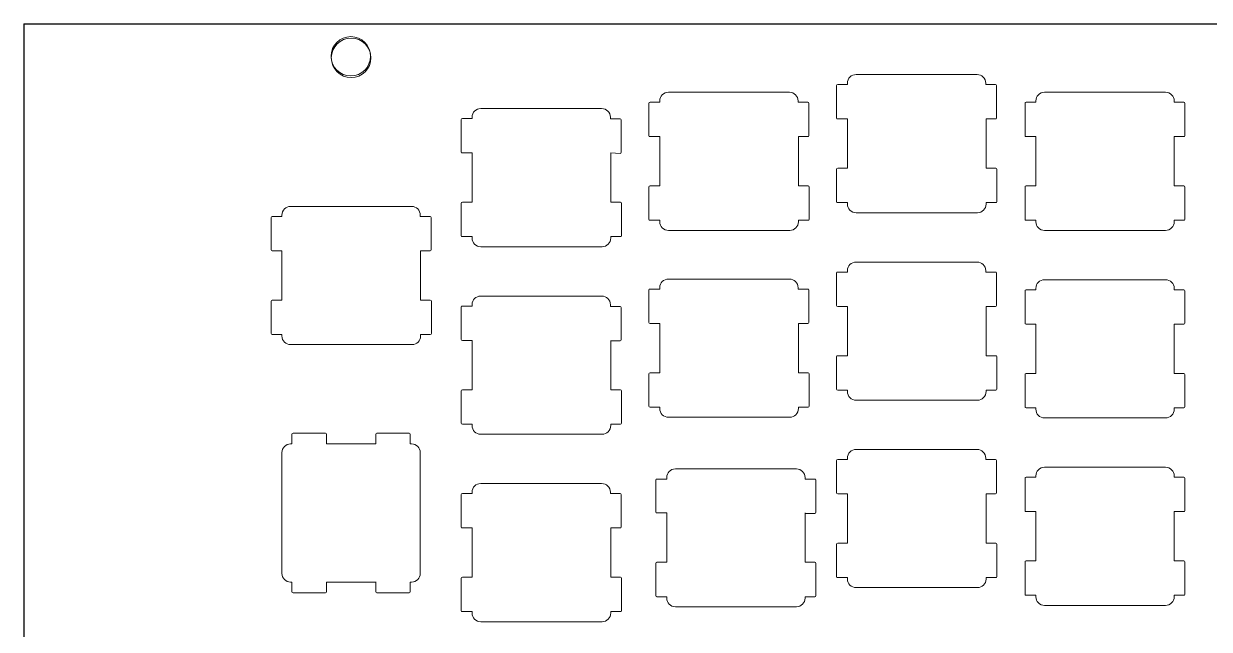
# Model space of a CAD drawing. Header units: millimetres. Extents: x -194 to 290, y 0 to 127.
# Drawn here: x 0 to 120.4, y 64.5 to 126 of the extents above; entities that cross this region are included whole.
import ezdxf

# ---------------------------------------------------------------- set-up
doc = ezdxf.new("R2010")
doc.units = ezdxf.units.MM
doc.header["$MEASUREMENT"] = 0
doc.layers.add('holes', color=7, linetype='Continuous')
doc.layers.add('Layer 1', color=7, linetype='Continuous')

# ---------------------------------------------------------------- blocks, each defined once
blk = doc.blocks.new('block 10')
at = {"layer": 'Layer 1', "color": 250, "lineweight": 9, "true_color": 0x353528}
blk.add_open_spline([(290.22, 21.63), (290.22, 21.63), (123.29, 21.63), (123.29, 21.63), (123.29, 21.63), (123.29, 21.69), (123.29, 21.69), (123.29, 21.69), (119.78, 21.69), (119.78, 21.69), (119.78, 21.69), (117.28, 24.14), (117.28, 24.14), (117.27, 24.13), (117.26, 24.12), (117.25, 24.11), (117.25, 24.11), (117.03, 24.32), (117.03, 24.32), (117.03, 24.32), (114.52, 26.79), (114.52, 26.79), (114.52, 26.79), (110.99, 26.8), (110.99, 26.8), (110.99, 26.8), (103.86, 26.82), (103.86, 26.82), (103.86, 26.82), (101.3, 26.83), (101.3, 26.83), (101.3, 26.83), (100.34, 26.83), (100.34, 26.83), (100.34, 26.83), (98.36, 28.78), (98.36, 28.78), (98.36, 28.78), (84.57, 28.78), (84.57, 28.78), (84.57, 28.78), (81.16, 27.86), (81.16, 27.86), (81.16, 27.86), (61.46, 22.49), (61.46, 22.49), (61.46, 22.49), (59, 21.82), (59, 21.82), (59, 21.82), (58.06, 21.56), (58.06, 21.56), (58.06, 21.56), (56.88, 19), (56.88, 19), (56.88, 19), (56.16, 18.59), (56.16, 18.59), (56.16, 18.59), (53.82, 17.24), (53.82, 17.24), (53.82, 17.24), (26.91, 1.75), (26.91, 1.75), (26.91, 1.75), (23.85, -0.01), (23.85, -0.01), (23.85, -0.01), (22.08, 3.05), (22.08, 3.05), (22.08, 3.05), (1.82, 38.06), (1.82, 38.06), (1.82, 38.06), (0.05, 41.11), (0.05, 41.11), (0.05, 41.11), (0.05, 126.04), (0.05, 126.04), (0.05, 126.04), (243.04, 126.04), (243.04, 126.04), (243.04, 126.04), (245.54, 123.55), (245.54, 123.55), (245.54, 123.55), (248.22, 120.88), (248.22, 120.88), (248.22, 120.88), (250.72, 118.39), (250.72, 118.39), (250.72, 118.39), (282.66, 118.39), (282.66, 118.39), (282.66, 118.39), (285.16, 115.9), (285.16, 115.9), (285.16, 115.9), (287.72, 113.35), (287.72, 113.35), (287.72, 113.35), (290.22, 110.86), (290.22, 110.86), (290.22, 110.86), (290.22, 21.63), (290.22, 21.63)], degree=3, knots=[0, 0, 0, 0, 1, 1, 1, 2, 2, 2, 3, 3, 3, 4, 4, 4, 5, 5, 5, 6, 6, 6, 7, 7, 7, 8, 8, 8, 9, 9, 9, 10, 10, 10, 11, 11, 11, 12, 12, 12, 13, 13, 13, 14, 14, 14, 15, 15, 15, 16, 16, 16, 17, 17, 17, 18, 18, 18, 19, 19, 19, 20, 20, 20, 21, 21, 21, 22, 22, 22, 23, 23, 23, 24, 24, 24, 25, 25, 25, 26, 26, 26, 27, 27, 27, 28, 28, 28, 29, 29, 29, 30, 30, 30, 31, 31, 31, 32, 32, 32, 33, 33, 33, 34, 34, 34, 35, 35, 35, 35], dxfattribs=at)
at = {"layer": 'Layer 1', "lineweight": 0}
blk.add_open_spline([(0.1, 41.12), (0.1, 41.12), (1.86, 38.08), (1.86, 38.08), (1.85, 38.07), (1.83, 38.07), (1.82, 38.06), (1.82, 38.06), (0.05, 41.11), (0.05, 41.11), (0.05, 41.11), (0.05, 126.04), (0.05, 126.04), (0.05, 126.04), (3.58, 126.04), (3.58, 126.04), (3.58, 126.04), (3.58, 126), (3.58, 126), (3.58, 126), (0.1, 126), (0.1, 126), (0.1, 126), (0.1, 41.12), (0.1, 41.12)], degree=3, knots=[0, 0, 0, 0, 1, 1, 1, 2, 2, 2, 3, 3, 3, 4, 4, 4, 5, 5, 5, 6, 6, 6, 7, 7, 7, 8, 8, 8, 8], dxfattribs=at)
blk = doc.blocks.new('block 13')
at = {"layer": 'Layer 1', "lineweight": 0}
blk.add_open_spline([(245.54, 123.55), (245.53, 123.54), (245.51, 123.53), (245.5, 123.52), (245.5, 123.52), (243.02, 126), (243.02, 126), (243.02, 126), (0.1, 126), (0.1, 126), (0.1, 126), (0.1, 122.52), (0.1, 122.52), (0.1, 122.52), (0.05, 122.52), (0.05, 122.52), (0.05, 122.52), (0.05, 126.04), (0.05, 126.04), (0.05, 126.04), (243.04, 126.04), (243.04, 126.04), (243.04, 126.04), (245.54, 123.55), (245.54, 123.55)], degree=3, knots=[0, 0, 0, 0, 1, 1, 1, 2, 2, 2, 3, 3, 3, 4, 4, 4, 5, 5, 5, 6, 6, 6, 7, 7, 7, 8, 8, 8, 8], dxfattribs=at)
blk = doc.blocks.new('block 7')
at = {"layer": 'Layer 1'}
for name in ['block 10', 'block 13']:
    blk.add_blockref(name, (0, 0), dxfattribs=at)
blk = doc.blocks.new('block 31')
at = {"layer": 'holes', "lineweight": 0}
blk.add_open_spline([(33.25, 124.73), (34.35, 124.73), (35.25, 123.83), (35.25, 122.73), (35.25, 121.62), (34.35, 120.73), (33.25, 120.73), (32.15, 120.73), (31.25, 121.62), (31.25, 122.73), (31.25, 123.83), (32.15, 124.73), (33.25, 124.73)], degree=3, knots=[0, 0, 0, 0, 1, 1, 1, 2, 2, 2, 3, 3, 3, 4, 4, 4, 4], dxfattribs=at)
blk = doc.blocks.new('block 24')
at = {"layer": 'holes'}
blk.add_blockref('block 31', (0, 0), dxfattribs=at)
blk = doc.blocks.new('block 47')
at = {"layer": 'holes', "color": 7, "lineweight": 9, "true_color": 0xffffff}
blk.add_open_spline([(33.28, 124.59), (34.39, 124.59), (35.29, 123.69), (35.29, 122.58), (35.29, 121.46), (34.39, 120.56), (33.28, 120.56), (32.17, 120.56), (31.27, 121.46), (31.27, 122.58), (31.27, 123.69), (32.17, 124.59), (33.28, 124.59)], degree=3, knots=[0, 0, 0, 0, 1, 1, 1, 2, 2, 2, 3, 3, 3, 4, 4, 4, 4], dxfattribs=at)
blk = doc.blocks.new('block 41')
at = {"layer": 'holes'}
blk.add_blockref('block 47', (0, 0), dxfattribs=at)
blk = doc.blocks.new('block 40')
at = {"layer": 'holes', "color": 7, "lineweight": 9, "true_color": 0xffffff}
for points, knots in [([(97.73, 116.37), (97.73, 116.37), (97.73, 111.36), (97.73, 111.36), (97.73, 111.36), (98.72, 111.36), (98.72, 111.36), (98.79, 111.36), (98.82, 111.32), (98.82, 111.25), (98.82, 111.25), (98.82, 107.97), (98.82, 107.97), (98.82, 107.9), (98.79, 107.86), (98.72, 107.86), (98.72, 107.86), (97.73, 107.86), (97.73, 107.86), (97.73, 107.86), (97.73, 107.72), (97.73, 107.72), (97.73, 107.23), (97.34, 106.84), (96.85, 106.84), (96.85, 106.84), (84.54, 106.84), (84.54, 106.84), (84.04, 106.84), (83.66, 107.23), (83.66, 107.72), (83.66, 107.72), (83.66, 107.86), (83.66, 107.86), (83.66, 107.86), (82.67, 107.86), (82.67, 107.86), (82.6, 107.86), (82.56, 107.9), (82.56, 107.97), (82.56, 107.97), (82.56, 111.25), (82.56, 111.25), (82.56, 111.32), (82.6, 111.36), (82.67, 111.36), (82.67, 111.36), (83.66, 111.36), (83.66, 111.36), (83.66, 111.36), (83.66, 116.37), (83.66, 116.37), (83.66, 116.37), (82.67, 116.37), (82.67, 116.37), (82.6, 116.37), (82.56, 116.4), (82.56, 116.47), (82.56, 116.47), (82.56, 119.75), (82.56, 119.75), (82.56, 119.82), (82.6, 119.86), (82.67, 119.86), (82.67, 119.86), (83.66, 119.86), (83.66, 119.86), (83.66, 119.86), (83.66, 120), (83.66, 120), (83.66, 120.49), (84.04, 120.88), (84.54, 120.88), (84.54, 120.88), (96.81, 120.88), (96.81, 120.88), (97.31, 120.88), (97.7, 120.49), (97.7, 120), (97.7, 120), (97.7, 119.86), (97.7, 119.86), (97.7, 119.86), (98.68, 119.86), (98.68, 119.86), (98.75, 119.86), (98.79, 119.82), (98.79, 119.75), (98.79, 119.75), (98.79, 116.47), (98.79, 116.47), (98.79, 116.4), (98.75, 116.37), (98.68, 116.37), (98.68, 116.37), (97.73, 116.37), (97.73, 116.37)], [0, 0, 0, 0, 1, 1, 1, 2, 2, 2, 3, 3, 3, 4, 4, 4, 5, 5, 5, 6, 6, 6, 7, 7, 7, 8, 8, 8, 9, 9, 9, 10, 10, 10, 11, 11, 11, 12, 12, 12, 13, 13, 13, 14, 14, 14, 15, 15, 15, 16, 16, 16, 17, 17, 17, 18, 18, 18, 19, 19, 19, 20, 20, 20, 21, 21, 21, 22, 22, 22, 23, 23, 23, 24, 24, 24, 25, 25, 25, 26, 26, 26, 27, 27, 27, 28, 28, 28, 29, 29, 29, 30, 30, 30, 31, 31, 31, 32, 32, 32, 32]), ([(78.68, 114.57), (78.68, 114.57), (78.68, 109.56), (78.68, 109.56), (78.68, 109.56), (79.67, 109.56), (79.67, 109.56), (79.74, 109.56), (79.77, 109.52), (79.77, 109.45), (79.77, 109.45), (79.77, 106.17), (79.77, 106.17), (79.77, 106.1), (79.74, 106.07), (79.67, 106.07), (79.67, 106.07), (78.68, 106.07), (78.68, 106.07), (78.68, 106.07), (78.68, 105.92), (78.68, 105.92), (78.68, 105.43), (78.29, 105.04), (77.8, 105.04), (77.8, 105.04), (65.49, 105.04), (65.49, 105.04), (64.99, 105.04), (64.61, 105.43), (64.61, 105.92), (64.61, 105.92), (64.61, 106.07), (64.61, 106.07), (64.61, 106.07), (63.62, 106.07), (63.62, 106.07), (63.55, 106.07), (63.51, 106.1), (63.51, 106.17), (63.51, 106.17), (63.51, 109.45), (63.51, 109.45), (63.51, 109.52), (63.55, 109.56), (63.62, 109.56), (63.62, 109.56), (64.61, 109.56), (64.61, 109.56), (64.61, 109.56), (64.61, 114.57), (64.61, 114.57), (64.61, 114.57), (63.62, 114.57), (63.62, 114.57), (63.55, 114.57), (63.51, 114.6), (63.51, 114.67), (63.51, 114.67), (63.51, 117.95), (63.51, 117.95), (63.51, 118.02), (63.55, 118.06), (63.62, 118.06), (63.62, 118.06), (64.61, 118.06), (64.61, 118.06), (64.61, 118.06), (64.61, 118.2), (64.61, 118.2), (64.61, 118.69), (64.99, 119.08), (65.49, 119.08), (65.49, 119.08), (77.76, 119.08), (77.76, 119.08), (78.26, 119.08), (78.65, 118.69), (78.65, 118.2), (78.65, 118.2), (78.65, 118.06), (78.65, 118.06), (78.65, 118.06), (79.63, 118.06), (79.63, 118.06), (79.7, 118.06), (79.74, 118.02), (79.74, 117.95), (79.74, 117.95), (79.74, 114.67), (79.74, 114.67), (79.74, 114.6), (79.7, 114.57), (79.63, 114.57), (79.63, 114.57), (78.68, 114.57), (78.68, 114.57)], [0, 0, 0, 0, 1, 1, 1, 2, 2, 2, 3, 3, 3, 4, 4, 4, 5, 5, 5, 6, 6, 6, 7, 7, 7, 8, 8, 8, 9, 9, 9, 10, 10, 10, 11, 11, 11, 12, 12, 12, 13, 13, 13, 14, 14, 14, 15, 15, 15, 16, 16, 16, 17, 17, 17, 18, 18, 18, 19, 19, 19, 20, 20, 20, 21, 21, 21, 22, 22, 22, 23, 23, 23, 24, 24, 24, 25, 25, 25, 26, 26, 26, 27, 27, 27, 28, 28, 28, 29, 29, 29, 30, 30, 30, 31, 31, 31, 32, 32, 32, 32]), ([(116.82, 114.57), (116.82, 114.57), (116.82, 109.56), (116.82, 109.56), (116.82, 109.56), (117.8, 109.56), (117.8, 109.56), (117.87, 109.56), (117.91, 109.52), (117.91, 109.45), (117.91, 109.45), (117.91, 106.17), (117.91, 106.17), (117.91, 106.1), (117.87, 106.07), (117.8, 106.07), (117.8, 106.07), (116.82, 106.07), (116.82, 106.07), (116.82, 106.07), (116.82, 105.92), (116.82, 105.92), (116.82, 105.43), (116.43, 105.04), (115.93, 105.04), (115.93, 105.04), (103.66, 105.04), (103.66, 105.04), (103.16, 105.04), (102.78, 105.43), (102.78, 105.92), (102.78, 105.92), (102.78, 106.07), (102.78, 106.07), (102.78, 106.07), (101.79, 106.07), (101.79, 106.07), (101.72, 106.07), (101.68, 106.1), (101.68, 106.17), (101.68, 106.17), (101.68, 109.45), (101.68, 109.45), (101.68, 109.52), (101.72, 109.56), (101.79, 109.56), (101.79, 109.56), (102.78, 109.56), (102.78, 109.56), (102.78, 109.56), (102.78, 114.57), (102.78, 114.57), (102.78, 114.57), (101.79, 114.57), (101.79, 114.57), (101.72, 114.57), (101.68, 114.6), (101.68, 114.67), (101.68, 114.67), (101.68, 117.95), (101.68, 117.95), (101.68, 118.02), (101.72, 118.06), (101.79, 118.06), (101.79, 118.06), (102.78, 118.06), (102.78, 118.06), (102.78, 118.06), (102.78, 118.2), (102.78, 118.2), (102.78, 118.69), (103.16, 119.08), (103.66, 119.08), (103.66, 119.08), (115.93, 119.08), (115.93, 119.08), (116.43, 119.08), (116.82, 118.69), (116.82, 118.2), (116.82, 118.2), (116.82, 118.06), (116.82, 118.06), (116.82, 118.06), (117.8, 118.06), (117.8, 118.06), (117.87, 118.06), (117.91, 118.02), (117.91, 117.95), (117.91, 117.95), (117.91, 114.67), (117.91, 114.67), (117.91, 114.6), (117.87, 114.57), (117.8, 114.57), (117.8, 114.57), (116.82, 114.57), (116.82, 114.57)], [0, 0, 0, 0, 1, 1, 1, 2, 2, 2, 3, 3, 3, 4, 4, 4, 5, 5, 5, 6, 6, 6, 7, 7, 7, 8, 8, 8, 9, 9, 9, 10, 10, 10, 11, 11, 11, 12, 12, 12, 13, 13, 13, 14, 14, 14, 15, 15, 15, 16, 16, 16, 17, 17, 17, 18, 18, 18, 19, 19, 19, 20, 20, 20, 21, 21, 21, 22, 22, 22, 23, 23, 23, 24, 24, 24, 25, 25, 25, 26, 26, 26, 27, 27, 27, 28, 28, 28, 29, 29, 29, 30, 30, 30, 31, 31, 31, 32, 32, 32, 32]), ([(59.63, 112.91), (59.63, 112.91), (59.63, 107.9), (59.63, 107.9), (59.63, 107.9), (60.62, 107.9), (60.62, 107.9), (60.69, 107.9), (60.72, 107.86), (60.72, 107.79), (60.72, 107.79), (60.72, 104.51), (60.72, 104.51), (60.72, 104.44), (60.69, 104.41), (60.62, 104.41), (60.62, 104.41), (59.63, 104.41), (59.63, 104.41), (59.63, 104.41), (59.63, 104.27), (59.63, 104.27), (59.63, 103.77), (59.24, 103.38), (58.75, 103.38), (58.75, 103.38), (46.44, 103.38), (46.44, 103.38), (45.94, 103.38), (45.56, 103.77), (45.56, 104.27), (45.56, 104.27), (45.56, 104.41), (45.56, 104.41), (45.56, 104.41), (44.57, 104.41), (44.57, 104.41), (44.5, 104.41), (44.46, 104.44), (44.46, 104.51), (44.46, 104.51), (44.46, 107.79), (44.46, 107.79), (44.46, 107.86), (44.5, 107.9), (44.57, 107.9), (44.57, 107.9), (45.56, 107.9), (45.56, 107.9), (45.56, 107.9), (45.56, 112.91), (45.56, 112.91), (45.56, 112.91), (44.57, 112.91), (44.57, 112.91), (44.5, 112.91), (44.46, 112.94), (44.46, 113.02), (44.46, 113.02), (44.46, 116.3), (44.46, 116.3), (44.46, 116.37), (44.5, 116.4), (44.57, 116.4), (44.57, 116.4), (45.56, 116.4), (45.56, 116.4), (45.56, 116.4), (45.56, 116.54), (45.56, 116.54), (45.56, 117.04), (45.94, 117.42), (46.44, 117.42), (46.44, 117.42), (58.71, 117.42), (58.71, 117.42), (59.21, 117.42), (59.6, 117.04), (59.6, 116.54), (59.6, 116.54), (59.6, 116.37), (59.6, 116.37), (59.6, 116.37), (60.58, 116.37), (60.58, 116.37), (60.65, 116.37), (60.69, 116.33), (60.69, 116.26), (60.69, 116.26), (60.69, 112.98), (60.69, 112.98), (60.69, 112.91), (60.65, 112.87), (60.58, 112.87), (60.58, 112.87), (59.63, 112.91), (59.63, 112.91), (59.63, 112.91), (59.63, 112.91), (59.63, 112.91)], [0, 0, 0, 0, 1, 1, 1, 2, 2, 2, 3, 3, 3, 4, 4, 4, 5, 5, 5, 6, 6, 6, 7, 7, 7, 8, 8, 8, 9, 9, 9, 10, 10, 10, 11, 11, 11, 12, 12, 12, 13, 13, 13, 14, 14, 14, 15, 15, 15, 16, 16, 16, 17, 17, 17, 18, 18, 18, 19, 19, 19, 20, 20, 20, 21, 21, 21, 22, 22, 22, 23, 23, 23, 24, 24, 24, 25, 25, 25, 26, 26, 26, 27, 27, 27, 28, 28, 28, 29, 29, 29, 30, 30, 30, 31, 31, 31, 32, 32, 32, 33, 33, 33, 33]), ([(40.33, 102.96), (40.33, 102.96), (40.33, 97.95), (40.33, 97.95), (40.33, 97.95), (41.32, 97.95), (41.32, 97.95), (41.39, 97.95), (41.43, 97.92), (41.43, 97.85), (41.43, 97.85), (41.43, 94.56), (41.43, 94.56), (41.43, 94.49), (41.39, 94.46), (41.32, 94.46), (41.32, 94.46), (40.33, 94.46), (40.33, 94.46), (40.33, 94.46), (40.33, 94.32), (40.33, 94.32), (40.33, 93.82), (39.95, 93.44), (39.45, 93.44), (39.45, 93.44), (27.14, 93.44), (27.14, 93.44), (26.65, 93.44), (26.26, 93.82), (26.26, 94.32), (26.26, 94.32), (26.26, 94.46), (26.26, 94.46), (26.26, 94.46), (25.27, 94.46), (25.27, 94.46), (25.2, 94.46), (25.16, 94.49), (25.16, 94.56), (25.16, 94.56), (25.16, 97.85), (25.16, 97.85), (25.16, 97.92), (25.2, 97.95), (25.27, 97.95), (25.27, 97.95), (26.26, 97.95), (26.26, 97.95), (26.26, 97.95), (26.26, 102.96), (26.26, 102.96), (26.26, 102.96), (25.27, 102.96), (25.27, 102.96), (25.2, 102.96), (25.16, 103), (25.16, 103.07), (25.16, 103.07), (25.16, 106.35), (25.16, 106.35), (25.16, 106.42), (25.2, 106.45), (25.27, 106.45), (25.27, 106.45), (26.26, 106.45), (26.26, 106.45), (26.26, 106.45), (26.26, 106.59), (26.26, 106.59), (26.26, 107.09), (26.65, 107.48), (27.14, 107.48), (27.14, 107.48), (39.42, 107.48), (39.42, 107.48), (39.91, 107.48), (40.3, 107.09), (40.3, 106.59), (40.3, 106.59), (40.3, 106.45), (40.3, 106.45), (40.3, 106.45), (41.29, 106.45), (41.29, 106.45), (41.36, 106.45), (41.39, 106.42), (41.39, 106.35), (41.39, 106.35), (41.39, 103.07), (41.39, 103.07), (41.39, 103), (41.36, 102.96), (41.29, 102.96), (41.29, 102.96), (40.33, 102.96), (40.33, 102.96)], [0, 0, 0, 0, 1, 1, 1, 2, 2, 2, 3, 3, 3, 4, 4, 4, 5, 5, 5, 6, 6, 6, 7, 7, 7, 8, 8, 8, 9, 9, 9, 10, 10, 10, 11, 11, 11, 12, 12, 12, 13, 13, 13, 14, 14, 14, 15, 15, 15, 16, 16, 16, 17, 17, 17, 18, 18, 18, 19, 19, 19, 20, 20, 20, 21, 21, 21, 22, 22, 22, 23, 23, 23, 24, 24, 24, 25, 25, 25, 26, 26, 26, 27, 27, 27, 28, 28, 28, 29, 29, 29, 30, 30, 30, 31, 31, 31, 32, 32, 32, 32]), ([(97.73, 97.32), (97.73, 97.32), (97.73, 92.31), (97.73, 92.31), (97.73, 92.31), (98.72, 92.31), (98.72, 92.31), (98.79, 92.31), (98.82, 92.27), (98.82, 92.2), (98.82, 92.2), (98.82, 88.92), (98.82, 88.92), (98.82, 88.85), (98.79, 88.81), (98.72, 88.81), (98.72, 88.81), (97.73, 88.81), (97.73, 88.81), (97.73, 88.81), (97.73, 88.67), (97.73, 88.67), (97.73, 88.18), (97.34, 87.79), (96.85, 87.79), (96.85, 87.79), (84.54, 87.79), (84.54, 87.79), (84.04, 87.79), (83.66, 88.18), (83.66, 88.67), (83.66, 88.67), (83.66, 88.81), (83.66, 88.81), (83.66, 88.81), (82.67, 88.81), (82.67, 88.81), (82.6, 88.81), (82.56, 88.85), (82.56, 88.92), (82.56, 88.92), (82.56, 92.2), (82.56, 92.2), (82.56, 92.27), (82.6, 92.31), (82.67, 92.31), (82.67, 92.31), (83.66, 92.31), (83.66, 92.31), (83.66, 92.31), (83.66, 97.32), (83.66, 97.32), (83.66, 97.32), (82.67, 97.32), (82.67, 97.32), (82.6, 97.32), (82.56, 97.35), (82.56, 97.42), (82.56, 97.42), (82.56, 100.7), (82.56, 100.7), (82.56, 100.77), (82.6, 100.81), (82.67, 100.81), (82.67, 100.81), (83.66, 100.81), (83.66, 100.81), (83.66, 100.81), (83.66, 100.95), (83.66, 100.95), (83.66, 101.44), (84.04, 101.83), (84.54, 101.83), (84.54, 101.83), (96.81, 101.83), (96.81, 101.83), (97.31, 101.83), (97.7, 101.44), (97.7, 100.95), (97.7, 100.95), (97.7, 100.81), (97.7, 100.81), (97.7, 100.81), (98.68, 100.81), (98.68, 100.81), (98.75, 100.81), (98.79, 100.77), (98.79, 100.7), (98.79, 100.7), (98.79, 97.42), (98.79, 97.42), (98.79, 97.35), (98.75, 97.32), (98.68, 97.32), (98.68, 97.32), (97.73, 97.32), (97.73, 97.32)], [0, 0, 0, 0, 1, 1, 1, 2, 2, 2, 3, 3, 3, 4, 4, 4, 5, 5, 5, 6, 6, 6, 7, 7, 7, 8, 8, 8, 9, 9, 9, 10, 10, 10, 11, 11, 11, 12, 12, 12, 13, 13, 13, 14, 14, 14, 15, 15, 15, 16, 16, 16, 17, 17, 17, 18, 18, 18, 19, 19, 19, 20, 20, 20, 21, 21, 21, 22, 22, 22, 23, 23, 23, 24, 24, 24, 25, 25, 25, 26, 26, 26, 27, 27, 27, 28, 28, 28, 29, 29, 29, 30, 30, 30, 31, 31, 31, 32, 32, 32, 32]), ([(78.68, 95.59), (78.68, 95.59), (78.68, 90.58), (78.68, 90.58), (78.68, 90.58), (79.67, 90.58), (79.67, 90.58), (79.74, 90.58), (79.77, 90.54), (79.77, 90.47), (79.77, 90.47), (79.77, 87.19), (79.77, 87.19), (79.77, 87.12), (79.74, 87.09), (79.67, 87.09), (79.67, 87.09), (78.68, 87.09), (78.68, 87.09), (78.68, 87.09), (78.68, 86.94), (78.68, 86.94), (78.68, 86.45), (78.29, 86.06), (77.8, 86.06), (77.8, 86.06), (65.49, 86.06), (65.49, 86.06), (64.99, 86.06), (64.61, 86.45), (64.61, 86.94), (64.61, 86.94), (64.61, 87.09), (64.61, 87.09), (64.61, 87.09), (63.62, 87.09), (63.62, 87.09), (63.55, 87.09), (63.51, 87.12), (63.51, 87.19), (63.51, 87.19), (63.51, 90.47), (63.51, 90.47), (63.51, 90.54), (63.55, 90.58), (63.62, 90.58), (63.62, 90.58), (64.61, 90.58), (64.61, 90.58), (64.61, 90.58), (64.61, 95.59), (64.61, 95.59), (64.61, 95.59), (63.62, 95.59), (63.62, 95.59), (63.55, 95.59), (63.51, 95.62), (63.51, 95.69), (63.51, 95.69), (63.51, 98.97), (63.51, 98.97), (63.51, 99.05), (63.55, 99.08), (63.62, 99.08), (63.62, 99.08), (64.61, 99.08), (64.61, 99.08), (64.61, 99.08), (64.61, 99.22), (64.61, 99.22), (64.61, 99.72), (64.99, 100.1), (65.49, 100.1), (65.49, 100.1), (77.76, 100.1), (77.76, 100.1), (78.26, 100.1), (78.65, 99.72), (78.65, 99.22), (78.65, 99.22), (78.65, 99.08), (78.65, 99.08), (78.65, 99.08), (79.63, 99.08), (79.63, 99.08), (79.7, 99.08), (79.74, 99.05), (79.74, 98.97), (79.74, 98.97), (79.74, 95.69), (79.74, 95.69), (79.74, 95.62), (79.7, 95.59), (79.63, 95.59), (79.63, 95.59), (78.68, 95.59), (78.68, 95.59)], [0, 0, 0, 0, 1, 1, 1, 2, 2, 2, 3, 3, 3, 4, 4, 4, 5, 5, 5, 6, 6, 6, 7, 7, 7, 8, 8, 8, 9, 9, 9, 10, 10, 10, 11, 11, 11, 12, 12, 12, 13, 13, 13, 14, 14, 14, 15, 15, 15, 16, 16, 16, 17, 17, 17, 18, 18, 18, 19, 19, 19, 20, 20, 20, 21, 21, 21, 22, 22, 22, 23, 23, 23, 24, 24, 24, 25, 25, 25, 26, 26, 26, 27, 27, 27, 28, 28, 28, 29, 29, 29, 30, 30, 30, 31, 31, 31, 32, 32, 32, 32]), ([(116.82, 95.52), (116.82, 95.52), (116.82, 90.51), (116.82, 90.51), (116.82, 90.51), (117.8, 90.51), (117.8, 90.51), (117.87, 90.51), (117.91, 90.47), (117.91, 90.4), (117.91, 90.4), (117.91, 87.12), (117.91, 87.12), (117.91, 87.05), (117.87, 87.02), (117.8, 87.02), (117.8, 87.02), (116.82, 87.02), (116.82, 87.02), (116.82, 87.02), (116.82, 86.87), (116.82, 86.87), (116.82, 86.38), (116.43, 85.99), (115.93, 85.99), (115.93, 85.99), (103.66, 85.99), (103.66, 85.99), (103.16, 85.99), (102.78, 86.38), (102.78, 86.87), (102.78, 86.87), (102.78, 87.02), (102.78, 87.02), (102.78, 87.02), (101.79, 87.02), (101.79, 87.02), (101.72, 87.02), (101.68, 87.05), (101.68, 87.12), (101.68, 87.12), (101.68, 90.4), (101.68, 90.4), (101.68, 90.47), (101.72, 90.51), (101.79, 90.51), (101.79, 90.51), (102.78, 90.51), (102.78, 90.51), (102.78, 90.51), (102.78, 95.52), (102.78, 95.52), (102.78, 95.52), (101.79, 95.52), (101.79, 95.52), (101.72, 95.52), (101.68, 95.55), (101.68, 95.62), (101.68, 95.62), (101.68, 98.9), (101.68, 98.9), (101.68, 98.97), (101.72, 99.01), (101.79, 99.01), (101.79, 99.01), (102.78, 99.01), (102.78, 99.01), (102.78, 99.01), (102.78, 99.15), (102.78, 99.15), (102.78, 99.64), (103.16, 100.03), (103.66, 100.03), (103.66, 100.03), (115.93, 100.03), (115.93, 100.03), (116.43, 100.03), (116.82, 99.64), (116.82, 99.15), (116.82, 99.15), (116.82, 99.01), (116.82, 99.01), (116.82, 99.01), (117.8, 99.01), (117.8, 99.01), (117.87, 99.01), (117.91, 98.97), (117.91, 98.9), (117.91, 98.9), (117.91, 95.62), (117.91, 95.62), (117.91, 95.55), (117.87, 95.52), (117.8, 95.52), (117.8, 95.52), (116.82, 95.52), (116.82, 95.52)], [0, 0, 0, 0, 1, 1, 1, 2, 2, 2, 3, 3, 3, 4, 4, 4, 5, 5, 5, 6, 6, 6, 7, 7, 7, 8, 8, 8, 9, 9, 9, 10, 10, 10, 11, 11, 11, 12, 12, 12, 13, 13, 13, 14, 14, 14, 15, 15, 15, 16, 16, 16, 17, 17, 17, 18, 18, 18, 19, 19, 19, 20, 20, 20, 21, 21, 21, 22, 22, 22, 23, 23, 23, 24, 24, 24, 25, 25, 25, 26, 26, 26, 27, 27, 27, 28, 28, 28, 29, 29, 29, 30, 30, 30, 31, 31, 31, 32, 32, 32, 32]), ([(59.63, 93.86), (59.63, 93.86), (59.63, 88.85), (59.63, 88.85), (59.63, 88.85), (60.62, 88.85), (60.62, 88.85), (60.69, 88.85), (60.72, 88.81), (60.72, 88.74), (60.72, 88.74), (60.72, 85.46), (60.72, 85.46), (60.72, 85.39), (60.69, 85.36), (60.62, 85.36), (60.62, 85.36), (59.63, 85.36), (59.63, 85.36), (59.63, 85.36), (59.63, 85.22), (59.63, 85.22), (59.63, 84.72), (59.24, 84.33), (58.75, 84.33), (58.75, 84.33), (46.44, 84.33), (46.44, 84.33), (45.94, 84.33), (45.56, 84.72), (45.56, 85.22), (45.56, 85.22), (45.56, 85.36), (45.56, 85.36), (45.56, 85.36), (44.57, 85.36), (44.57, 85.36), (44.5, 85.36), (44.46, 85.39), (44.46, 85.46), (44.46, 85.46), (44.46, 88.74), (44.46, 88.74), (44.46, 88.81), (44.5, 88.85), (44.57, 88.85), (44.57, 88.85), (45.56, 88.85), (45.56, 88.85), (45.56, 88.85), (45.56, 93.86), (45.56, 93.86), (45.56, 93.86), (44.57, 93.86), (44.57, 93.86), (44.5, 93.86), (44.46, 93.89), (44.46, 93.97), (44.46, 93.97), (44.46, 97.25), (44.46, 97.25), (44.46, 97.32), (44.5, 97.35), (44.57, 97.35), (44.57, 97.35), (45.56, 97.35), (45.56, 97.35), (45.56, 97.35), (45.56, 97.49), (45.56, 97.49), (45.56, 97.99), (45.94, 98.37), (46.44, 98.37), (46.44, 98.37), (58.71, 98.37), (58.71, 98.37), (59.21, 98.37), (59.6, 97.99), (59.6, 97.49), (59.6, 97.49), (59.6, 97.32), (59.6, 97.32), (59.6, 97.32), (60.58, 97.32), (60.58, 97.32), (60.65, 97.32), (60.69, 97.28), (60.69, 97.21), (60.69, 97.21), (60.69, 93.93), (60.69, 93.93), (60.69, 93.86), (60.65, 93.82), (60.58, 93.82), (60.58, 93.82), (59.63, 93.82), (59.63, 93.82), (59.63, 93.82), (59.63, 93.86), (59.63, 93.86), (59.63, 93.86), (59.63, 93.86), (59.63, 93.86)], [0, 0, 0, 0, 1, 1, 1, 2, 2, 2, 3, 3, 3, 4, 4, 4, 5, 5, 5, 6, 6, 6, 7, 7, 7, 8, 8, 8, 9, 9, 9, 10, 10, 10, 11, 11, 11, 12, 12, 12, 13, 13, 13, 14, 14, 14, 15, 15, 15, 16, 16, 16, 17, 17, 17, 18, 18, 18, 19, 19, 19, 20, 20, 20, 21, 21, 21, 22, 22, 22, 23, 23, 23, 24, 24, 24, 25, 25, 25, 26, 26, 26, 27, 27, 27, 28, 28, 28, 29, 29, 29, 30, 30, 30, 31, 31, 31, 32, 32, 32, 33, 33, 33, 34, 34, 34, 34]), ([(35.82, 69.31), (35.82, 69.31), (30.77, 69.31), (30.77, 69.31), (30.77, 69.31), (30.77, 68.32), (30.77, 68.32), (30.77, 68.25), (30.74, 68.21), (30.67, 68.21), (30.67, 68.21), (27.39, 68.21), (27.39, 68.21), (27.32, 68.21), (27.28, 68.25), (27.28, 68.32), (27.28, 68.32), (27.28, 69.31), (27.28, 69.31), (27.28, 69.31), (27.14, 69.31), (27.14, 69.31), (26.65, 69.31), (26.26, 69.69), (26.26, 70.19), (26.26, 70.19), (26.26, 82.46), (26.26, 82.46), (26.26, 82.96), (26.65, 83.35), (27.14, 83.35), (27.14, 83.35), (27.28, 83.35), (27.28, 83.35), (27.28, 83.35), (27.28, 84.33), (27.28, 84.33), (27.28, 84.4), (27.32, 84.44), (27.39, 84.44), (27.39, 84.44), (30.67, 84.44), (30.67, 84.44), (30.74, 84.44), (30.77, 84.4), (30.77, 84.33), (30.77, 84.33), (30.77, 83.35), (30.77, 83.35), (30.77, 83.35), (35.78, 83.35), (35.78, 83.35), (35.78, 83.35), (35.78, 84.33), (35.78, 84.33), (35.78, 84.4), (35.82, 84.44), (35.89, 84.44), (35.89, 84.44), (39.17, 84.44), (39.17, 84.44), (39.24, 84.44), (39.28, 84.4), (39.28, 84.33), (39.28, 84.33), (39.28, 83.35), (39.28, 83.35), (39.28, 83.35), (39.42, 83.35), (39.42, 83.35), (39.91, 83.35), (40.3, 82.96), (40.3, 82.46), (40.3, 82.46), (40.3, 70.19), (40.3, 70.19), (40.3, 69.69), (39.91, 69.31), (39.42, 69.31), (39.42, 69.31), (39.28, 69.31), (39.28, 69.31), (39.28, 69.31), (39.28, 68.32), (39.28, 68.32), (39.28, 68.25), (39.24, 68.21), (39.17, 68.21), (39.17, 68.21), (35.89, 68.21), (35.89, 68.21), (35.82, 68.21), (35.78, 68.25), (35.78, 68.32), (35.78, 68.32), (35.78, 69.31), (35.78, 69.31), (35.78, 69.31), (35.82, 69.31), (35.82, 69.31)], [0, 0, 0, 0, 1, 1, 1, 2, 2, 2, 3, 3, 3, 4, 4, 4, 5, 5, 5, 6, 6, 6, 7, 7, 7, 8, 8, 8, 9, 9, 9, 10, 10, 10, 11, 11, 11, 12, 12, 12, 13, 13, 13, 14, 14, 14, 15, 15, 15, 16, 16, 16, 17, 17, 17, 18, 18, 18, 19, 19, 19, 20, 20, 20, 21, 21, 21, 22, 22, 22, 23, 23, 23, 24, 24, 24, 25, 25, 25, 26, 26, 26, 27, 27, 27, 28, 28, 28, 29, 29, 29, 30, 30, 30, 31, 31, 31, 32, 32, 32, 33, 33, 33, 33]), ([(97.73, 78.27), (97.73, 78.27), (97.73, 73.26), (97.73, 73.26), (97.73, 73.26), (98.72, 73.26), (98.72, 73.26), (98.79, 73.26), (98.82, 73.22), (98.82, 73.15), (98.82, 73.15), (98.82, 69.87), (98.82, 69.87), (98.82, 69.8), (98.79, 69.76), (98.72, 69.76), (98.72, 69.76), (97.73, 69.76), (97.73, 69.76), (97.73, 69.76), (97.73, 69.62), (97.73, 69.62), (97.73, 69.13), (97.34, 68.74), (96.85, 68.74), (96.85, 68.74), (84.54, 68.74), (84.54, 68.74), (84.04, 68.74), (83.66, 69.13), (83.66, 69.62), (83.66, 69.62), (83.66, 69.76), (83.66, 69.76), (83.66, 69.76), (82.67, 69.76), (82.67, 69.76), (82.6, 69.76), (82.56, 69.8), (82.56, 69.87), (82.56, 69.87), (82.56, 73.15), (82.56, 73.15), (82.56, 73.22), (82.6, 73.26), (82.67, 73.26), (82.67, 73.26), (83.66, 73.26), (83.66, 73.26), (83.66, 73.26), (83.66, 78.27), (83.66, 78.27), (83.66, 78.27), (82.67, 78.27), (82.67, 78.27), (82.6, 78.27), (82.56, 78.3), (82.56, 78.37), (82.56, 78.37), (82.56, 81.65), (82.56, 81.65), (82.56, 81.72), (82.6, 81.76), (82.67, 81.76), (82.67, 81.76), (83.66, 81.76), (83.66, 81.76), (83.66, 81.76), (83.66, 81.9), (83.66, 81.9), (83.66, 82.39), (84.04, 82.78), (84.54, 82.78), (84.54, 82.78), (96.81, 82.78), (96.81, 82.78), (97.31, 82.78), (97.7, 82.39), (97.7, 81.9), (97.7, 81.9), (97.7, 81.76), (97.7, 81.76), (97.7, 81.76), (98.68, 81.76), (98.68, 81.76), (98.75, 81.76), (98.79, 81.72), (98.79, 81.65), (98.79, 81.65), (98.79, 78.37), (98.79, 78.37), (98.79, 78.3), (98.75, 78.27), (98.68, 78.27), (98.68, 78.27), (97.73, 78.27), (97.73, 78.27)], [0, 0, 0, 0, 1, 1, 1, 2, 2, 2, 3, 3, 3, 4, 4, 4, 5, 5, 5, 6, 6, 6, 7, 7, 7, 8, 8, 8, 9, 9, 9, 10, 10, 10, 11, 11, 11, 12, 12, 12, 13, 13, 13, 14, 14, 14, 15, 15, 15, 16, 16, 16, 17, 17, 17, 18, 18, 18, 19, 19, 19, 20, 20, 20, 21, 21, 21, 22, 22, 22, 23, 23, 23, 24, 24, 24, 25, 25, 25, 26, 26, 26, 27, 27, 27, 28, 28, 28, 29, 29, 29, 30, 30, 30, 31, 31, 31, 32, 32, 32, 32]), ([(79.35, 76.33), (79.35, 76.33), (79.35, 71.32), (79.35, 71.32), (79.35, 71.32), (80.34, 71.32), (80.34, 71.32), (80.41, 71.32), (80.44, 71.28), (80.44, 71.21), (80.44, 71.21), (80.44, 67.93), (80.44, 67.93), (80.44, 67.86), (80.41, 67.82), (80.34, 67.82), (80.34, 67.82), (79.35, 67.82), (79.35, 67.82), (79.35, 67.82), (79.35, 67.68), (79.35, 67.68), (79.35, 67.19), (78.96, 66.8), (78.47, 66.8), (78.47, 66.8), (66.19, 66.8), (66.19, 66.8), (65.7, 66.8), (65.31, 67.19), (65.31, 67.68), (65.31, 67.68), (65.31, 67.82), (65.31, 67.82), (65.31, 67.82), (64.32, 67.82), (64.32, 67.82), (64.25, 67.82), (64.22, 67.86), (64.22, 67.93), (64.22, 67.93), (64.22, 71.21), (64.22, 71.21), (64.22, 71.28), (64.25, 71.32), (64.32, 71.32), (64.32, 71.32), (65.31, 71.32), (65.31, 71.32), (65.31, 71.32), (65.31, 76.33), (65.31, 76.33), (65.31, 76.33), (64.32, 76.33), (64.32, 76.33), (64.25, 76.33), (64.22, 76.36), (64.22, 76.43), (64.22, 76.43), (64.22, 79.68), (64.22, 79.68), (64.22, 79.75), (64.25, 79.78), (64.32, 79.78), (64.32, 79.78), (65.31, 79.78), (65.31, 79.78), (65.31, 79.78), (65.31, 79.92), (65.31, 79.92), (65.31, 80.42), (65.7, 80.81), (66.19, 80.81), (66.19, 80.81), (78.47, 80.81), (78.47, 80.81), (78.96, 80.81), (79.35, 80.42), (79.35, 79.92), (79.35, 79.92), (79.35, 79.78), (79.35, 79.78), (79.35, 79.78), (80.34, 79.78), (80.34, 79.78), (80.41, 79.78), (80.44, 79.75), (80.44, 79.68), (80.44, 79.68), (80.44, 76.4), (80.44, 76.4), (80.44, 76.33), (80.41, 76.29), (80.34, 76.29), (80.34, 76.29), (79.35, 76.29), (79.35, 76.29), (79.35, 76.29), (79.35, 76.33), (79.35, 76.33)], [0, 0, 0, 0, 1, 1, 1, 2, 2, 2, 3, 3, 3, 4, 4, 4, 5, 5, 5, 6, 6, 6, 7, 7, 7, 8, 8, 8, 9, 9, 9, 10, 10, 10, 11, 11, 11, 12, 12, 12, 13, 13, 13, 14, 14, 14, 15, 15, 15, 16, 16, 16, 17, 17, 17, 18, 18, 18, 19, 19, 19, 20, 20, 20, 21, 21, 21, 22, 22, 22, 23, 23, 23, 24, 24, 24, 25, 25, 25, 26, 26, 26, 27, 27, 27, 28, 28, 28, 29, 29, 29, 30, 30, 30, 31, 31, 31, 32, 32, 32, 33, 33, 33, 33]), ([(116.82, 76.47), (116.82, 76.47), (116.82, 71.46), (116.82, 71.46), (116.82, 71.46), (117.8, 71.46), (117.8, 71.46), (117.87, 71.46), (117.91, 71.42), (117.91, 71.35), (117.91, 71.35), (117.91, 68.07), (117.91, 68.07), (117.91, 68), (117.87, 67.97), (117.8, 67.97), (117.8, 67.97), (116.82, 67.97), (116.82, 67.97), (116.82, 67.97), (116.82, 67.82), (116.82, 67.82), (116.82, 67.33), (116.43, 66.94), (115.93, 66.94), (115.93, 66.94), (103.66, 66.94), (103.66, 66.94), (103.16, 66.94), (102.78, 67.33), (102.78, 67.82), (102.78, 67.82), (102.78, 67.97), (102.78, 67.97), (102.78, 67.97), (101.79, 67.97), (101.79, 67.97), (101.72, 67.97), (101.68, 68), (101.68, 68.07), (101.68, 68.07), (101.68, 71.35), (101.68, 71.35), (101.68, 71.42), (101.72, 71.46), (101.79, 71.46), (101.79, 71.46), (102.78, 71.46), (102.78, 71.46), (102.78, 71.46), (102.78, 76.47), (102.78, 76.47), (102.78, 76.47), (101.79, 76.47), (101.79, 76.47), (101.72, 76.47), (101.68, 76.5), (101.68, 76.57), (101.68, 76.57), (101.68, 79.85), (101.68, 79.85), (101.68, 79.92), (101.72, 79.96), (101.79, 79.96), (101.79, 79.96), (102.78, 79.96), (102.78, 79.96), (102.78, 79.96), (102.78, 80.1), (102.78, 80.1), (102.78, 80.59), (103.16, 80.98), (103.66, 80.98), (103.66, 80.98), (115.93, 80.98), (115.93, 80.98), (116.43, 80.98), (116.82, 80.59), (116.82, 80.1), (116.82, 80.1), (116.82, 79.96), (116.82, 79.96), (116.82, 79.96), (117.8, 79.96), (117.8, 79.96), (117.87, 79.96), (117.91, 79.92), (117.91, 79.85), (117.91, 79.85), (117.91, 76.57), (117.91, 76.57), (117.91, 76.5), (117.87, 76.47), (117.8, 76.47), (117.8, 76.47), (116.82, 76.47), (116.82, 76.47)], [0, 0, 0, 0, 1, 1, 1, 2, 2, 2, 3, 3, 3, 4, 4, 4, 5, 5, 5, 6, 6, 6, 7, 7, 7, 8, 8, 8, 9, 9, 9, 10, 10, 10, 11, 11, 11, 12, 12, 12, 13, 13, 13, 14, 14, 14, 15, 15, 15, 16, 16, 16, 17, 17, 17, 18, 18, 18, 19, 19, 19, 20, 20, 20, 21, 21, 21, 22, 22, 22, 23, 23, 23, 24, 24, 24, 25, 25, 25, 26, 26, 26, 27, 27, 27, 28, 28, 28, 29, 29, 29, 30, 30, 30, 31, 31, 31, 32, 32, 32, 32]), ([(59.63, 74.81), (59.63, 74.81), (59.63, 69.8), (59.63, 69.8), (59.63, 69.8), (60.62, 69.8), (60.62, 69.8), (60.69, 69.8), (60.72, 69.76), (60.72, 69.69), (60.72, 69.69), (60.72, 66.41), (60.72, 66.41), (60.72, 66.34), (60.69, 66.31), (60.62, 66.31), (60.62, 66.31), (59.63, 66.31), (59.63, 66.31), (59.63, 66.31), (59.63, 66.17), (59.63, 66.17), (59.63, 65.67), (59.24, 65.28), (58.75, 65.28), (58.75, 65.28), (46.44, 65.28), (46.44, 65.28), (45.94, 65.28), (45.56, 65.67), (45.56, 66.17), (45.56, 66.17), (45.56, 66.31), (45.56, 66.31), (45.56, 66.31), (44.57, 66.31), (44.57, 66.31), (44.5, 66.31), (44.46, 66.34), (44.46, 66.41), (44.46, 66.41), (44.46, 69.69), (44.46, 69.69), (44.46, 69.76), (44.5, 69.8), (44.57, 69.8), (44.57, 69.8), (45.56, 69.8), (45.56, 69.8), (45.56, 69.8), (45.56, 74.81), (45.56, 74.81), (45.56, 74.81), (44.57, 74.81), (44.57, 74.81), (44.5, 74.81), (44.46, 74.84), (44.46, 74.92), (44.46, 74.92), (44.46, 78.2), (44.46, 78.2), (44.46, 78.27), (44.5, 78.3), (44.57, 78.3), (44.57, 78.3), (45.56, 78.3), (45.56, 78.3), (45.56, 78.3), (45.56, 78.44), (45.56, 78.44), (45.56, 78.94), (45.94, 79.32), (46.44, 79.32), (46.44, 79.32), (58.71, 79.32), (58.71, 79.32), (59.21, 79.32), (59.6, 78.94), (59.6, 78.44), (59.6, 78.44), (59.6, 78.3), (59.6, 78.3), (59.6, 78.3), (60.58, 78.3), (60.58, 78.3), (60.65, 78.3), (60.69, 78.27), (60.69, 78.2), (60.69, 78.2), (60.69, 74.92), (60.69, 74.92), (60.69, 74.84), (60.65, 74.81), (60.58, 74.81), (60.58, 74.81), (59.63, 74.81), (59.63, 74.81)], [0, 0, 0, 0, 1, 1, 1, 2, 2, 2, 3, 3, 3, 4, 4, 4, 5, 5, 5, 6, 6, 6, 7, 7, 7, 8, 8, 8, 9, 9, 9, 10, 10, 10, 11, 11, 11, 12, 12, 12, 13, 13, 13, 14, 14, 14, 15, 15, 15, 16, 16, 16, 17, 17, 17, 18, 18, 18, 19, 19, 19, 20, 20, 20, 21, 21, 21, 22, 22, 22, 23, 23, 23, 24, 24, 24, 25, 25, 25, 26, 26, 26, 27, 27, 27, 28, 28, 28, 29, 29, 29, 30, 30, 30, 31, 31, 31, 32, 32, 32, 32])]:
    blk.add_open_spline(points, degree=3, knots=knots, dxfattribs=at)
at = {"layer": 'holes'}
blk.add_blockref('block 41', (0, 0), dxfattribs=at)

msp = doc.modelspace()

# ---------------------------------------------------------------- block references
at = {"layer": 'holes'}
for name in ['block 24', 'block 40']:
    msp.add_blockref(name, (0, 0), dxfattribs=at)
at = {"layer": 'Layer 1'}
msp.add_blockref('block 7', (0, 0), dxfattribs=at)

doc.saveas('drawing.dxf')
